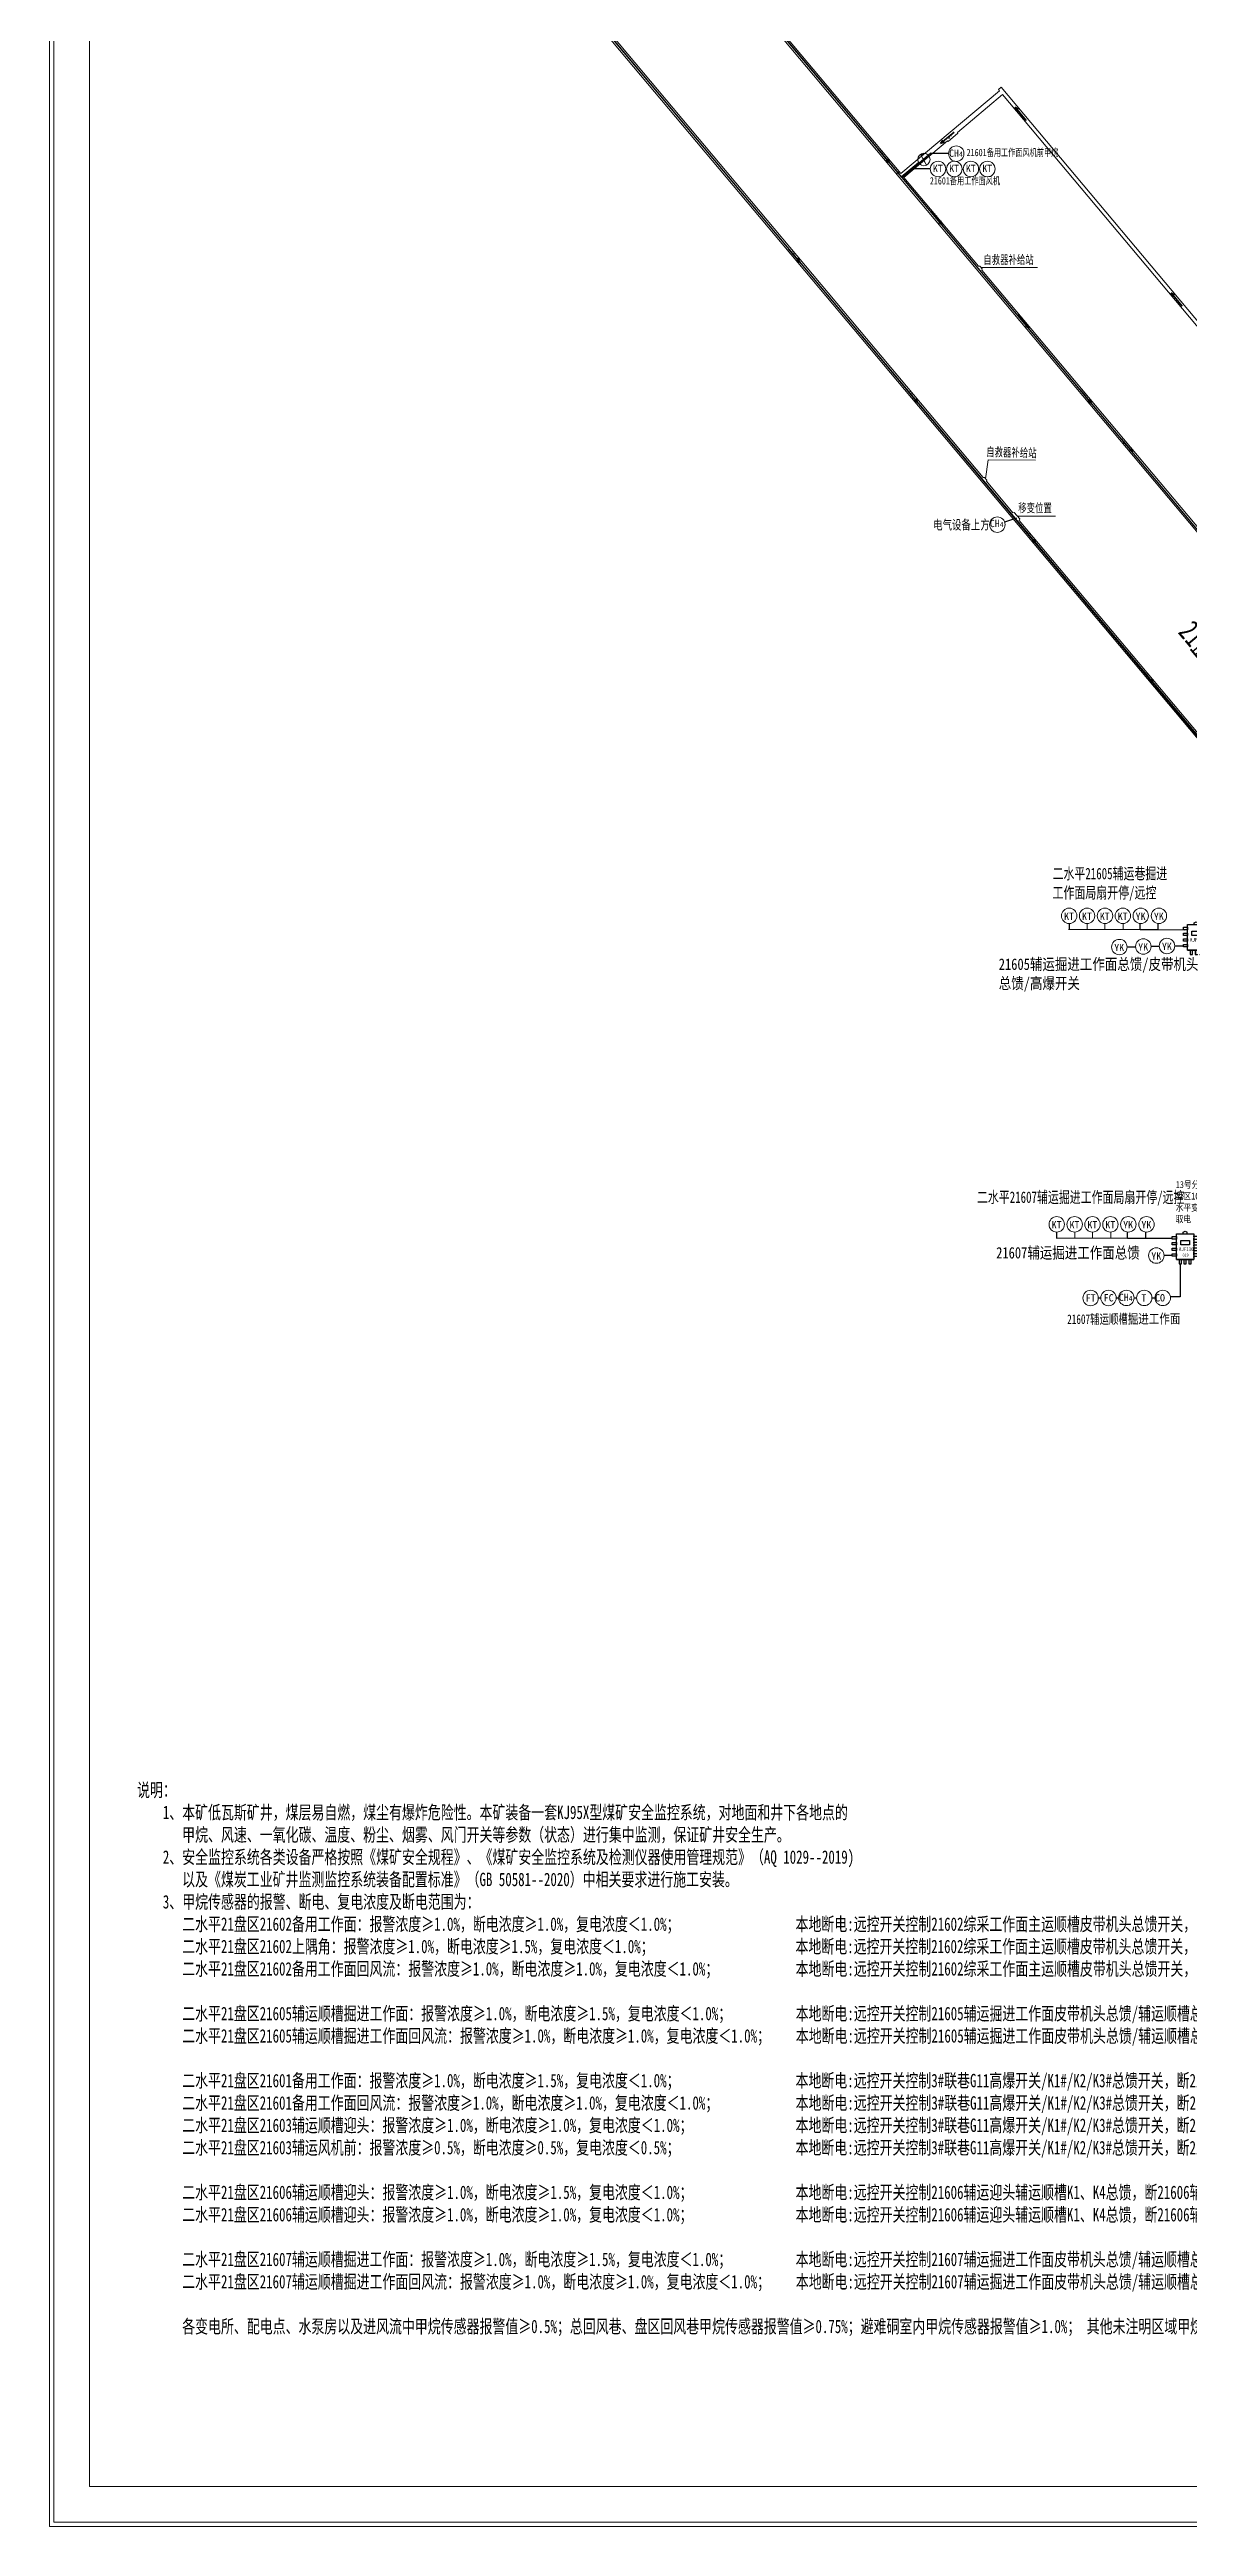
# Model space of a CAD drawing. Header units: millimetres. Extents: x 2501 to 6983, y 1724 to 12691.
# Drawn here: x 2501 to 4093, y 1724 to 5186 of the extents above; entities that cross this region are included whole.
import ezdxf

# ---------------------------------------------------------------- set-up
doc = ezdxf.new("R2010")
doc.units = ezdxf.units.MM
doc.linetypes.add('CEN1', pattern=[20, 17, -1, 1, -1])
for name, color, linetype in [('4、10月', 131, 'Continuous'), ('6号煤底板等高线', 7, 'Continuous'), ('PUB_TEXT', 7, 'Continuous'), ('已掘巷道', 1, 'CEN1'), ('注记', 7, 'Continuous'), ('通风系统', 7, 'Continuous'), ('风流', 7, 'Continuous')]:
    doc.layers.add(name, color=color, linetype=linetype)
doc.layers.add('井下工业网光缆', color=5, linetype='Continuous', lineweight=30)
doc.styles.get("Standard").update_dxf_attribs({"font": 'arial.ttf'})
doc.styles.add('仿宋', font='', dxfattribs={"width": 0.707})
doc.styles.add('新宋体', font='', dxfattribs={"width": 0.8})
doc.styles.add('标准', font='', dxfattribs={"width": 0.667})
doc.styles.add('样三', font='simfang.ttf', dxfattribs={"width": 0.7})
doc.styles.get('仿宋').set_extended_font_data('FangSong_GB2312')
doc.styles.get('新宋体').set_extended_font_data('NSimSun')
doc.styles.get('标准').set_extended_font_data('SimSun')
doc.linetypes.add('442', pattern='A,5,[175,AAA.SHX,S=1,R=90,X=0,Y=0],5', length=10)

# ---------------------------------------------------------------- blocks, each defined once
blk = doc.blocks.new('A$C16496DF1')
at = {"layer": '风流', "color": 1, "lineweight": 35}
for p, q in [((15.2, 0), (0, 19.1)), ((0, 19.1), (2.3, 13.7)), ((4.7, 15.7), (0, 19.1))]:
    blk.add_line(p, q, dxfattribs=at)
at = {"layer": '通风系统', "color": 1, "lineweight": 30, "insert": (12.7, 5, 3.1), "char_height": 6.075, "width": 34.878, "attachment_point": 1, "rotation": 213.2578}
blk.add_mtext('{\\fSimSun|b0|i0|c134|p2;S}', dxfattribs=at)
blk = doc.blocks.new('12')
at = {"color": 6, "lineweight": 20}
for p, q in [((420117.5, 4240422.1, 12273.3), (419797.4, 4240803.3, 12273.3)), ((420141.6, 4240442.3, 7364.2), (420117.5, 4240422.1, 12273.3))]:
    blk.add_line(p, q, dxfattribs=at)
at = {"color": 0, "lineweight": 20, "ltscale": 5}
for p, q in [((419798.1, 4240806.3, 7363.2), (420116.8, 4240426.7, 7363.2)), ((419797.2, 4240799.7, 7363.2), (421157.1, 4239179.9, 7363.2)), ((419653.9, 4240682.6, 7363.2), (420993.7, 4239086.9, 7363.2)), ((419664.9, 4240677.4, 7363.2), (420232, 4240001.9, 7363.2)), ((420253.3, 4240544.1, 7363.2), (420254.7, 4240542.5, 7363.2)), ((420257.2, 4240547.3, 7363.2), (420764.1, 4239943.6, 7363.2)), ((420259.2, 4240537.1, 7363.2), (421319.7, 4239274, 7363.2)), ((420182.2, 4240472.5, 7363.2), (420182.9, 4240471.7, 7363.2)), ((420196, 4240484.1, 7363.2), (420196.6, 4240483.3, 7363.2)), ((420121.3, 4240421.4, 7363.2), (420225.7, 4240297.1, 7363.2)), ((420225.7, 4240297.1, 7363.2), (420227.5, 4240297.3, 7363.2)), ((420230.2, 4240291.8, 7363.2), (420538.2, 4239924.9, 7363.2)), ((420232, 4240001.9, 7363.2), (420233.7, 4240002.1, 7363.2)), ((420236.5, 4239996.6, 7363.2), (420273.4, 4239952.6, 7363.2)), ((420282.3, 4239941.9, 7363.2), (420842.8, 4239274.4, 7363.2))]:
    blk.add_line(p, q, dxfattribs=at)
at = {"color": 6, "lineweight": 20, "ltscale": 0.5}
blk.add_line((421022.4, 4239057.7, 9818.2), (419660, 4240678.9, 3110), dxfattribs=at)
at = {"color": 1, "linetype": 'ByBlock', "lineweight": 20, "ltscale": 0.005}
blk.add_line((420278.3, 4239939, 7363.2), (420278.3, 4239939, 7363.2), dxfattribs=at)
at = {"color": 0, "linetype": 'ByBlock', "lineweight": 20, "ltscale": 0.005}
blk.add_line((420279.9, 4239947.9, 12273.3), (420333, 4239947.9, 12273.3), dxfattribs=at)
at = {"color": 0, "lineweight": 20, "ltscale": 5, "elevation": 7363.2}
for points in [[(420254.7, 4240542.5), (420116.8, 4240426.7)], [(420259.2, 4240537.1), (420196, 4240484.1)], [(420257.2, 4240547.3), (420253.3, 4240544.1)], [(420182.2, 4240472.5), (420121.3, 4240421.4)], [(420196.6, 4240483.3), (420182.9, 4240471.7)], [(420230.2, 4240291.8), (420230.7, 4240293.5), (420227.5, 4240297.3)], [(420236.5, 4239996.6), (420237, 4239998.3), (420233.7, 4240002.1)]]:
    blk.add_lwpolyline(points, dxfattribs=at)
at = {"color": 6, "lineweight": 20, "ltscale": 0.5}
blk.add_circle((420149.2, 4240446.4, 7364.2), 8.66, dxfattribs=at)
at = {"layer": '6号煤底板等高线', "lineweight": 20}
blk.add_line((420229.1, 4240295.4, 7363.2), (420307.8, 4240295.4, 7363.2), dxfattribs=at)
at = {"layer": '已掘巷道', "color": 0, "linetype": 'ByBlock', "lineweight": 20, "ltscale": 5}
for p, q in [((420238.8, 4240026.4, 8623.1), (420235.4, 4240000.1, 7359.1)), ((420305.2, 4240026.3, 8623.1), (420238.8, 4240026.4, 8623.1)), ((420273.4, 4239952.6, 12273.3), (420275.5, 4239953.1, 12273.3)), ((420275.5, 4239953.1, 12273.3), (420283.2, 4239944, 12273.3)), ((420283.2, 4239944, 12273.3), (420282.3, 4239941.9, 12273.3))]:
    blk.add_line(p, q, dxfattribs=at)
at = {"lineweight": 20}
for p, rotation in [((420277.1, 4240500.5, 9818.2), 1.214209987047222), ((420100.3, 4240461.1, 12273.3), 181.2142099870467), ((420191.6, 4240469.2, 9818.2), 91.21420993659896), ((420174.4, 4240374.2, 9818.2), 181.2142099870472), ((419975.1, 4240322, -2789.4), 181.2142099870467), ((420495.2, 4240241.1, 9818.2), 1.214209987047222), ((420295.4, 4240229.6, 9818.2), 181.2142099870472), ((420139.9, 4240125.8, -688.1), 181.2142099870467), ((420382.8, 4240124.7, 11556.4), 181.2142099870472), ((420304.7, 4239929.7, 1413.2), 181.2142099870467), ((420304.7, 4239929.7, 1413.2), 181.2142099870467), ((420469.5, 4239733.5, 3514.4), 181.2142099870467)]:
    blk.add_blockref('A$C16496DF1', p, dxfattribs=dict(at, rotation=rotation))
at = {"color": 0, "lineweight": 20, "ltscale": 5, "style": '样三', "width": 0.7}
blk.add_text('自救器补给站', height=12, rotation=358.6277, dxfattribs=at).set_placement((420236.1, 4240031.8, 6466.3))
at = {"color": 6, "lineweight": 20, "ltscale": 0.5, "insert": (420142.8, 4240452.1, 7364.2), "char_height": 15.9, "attachment_point": 1, "rotation": 29.0138, "style": '标准'}
blk.add_mtext_dynamic_manual_height_columns('F', width=557.665, gutter_width=79.5, heights=[15.9], dxfattribs=at)
at = {"layer": 'PUB_TEXT', "lineweight": 20, "style": '样三', "width": 0.7}
for s, height, rotation, p in [('自救器补给站', 12, 0.0493, (420232.2, 4240300.3, 296.3)), ('21盘区', 30, 310.0169, (420503.5, 4239785.1, 5206.4))]:
    blk.add_text(s, height=height, rotation=rotation, dxfattribs=at).set_placement(p)
at = {"layer": 'PUB_TEXT', "color": 0, "lineweight": 20, "insert": (420281, 4239965.3, 12273.3), "char_height": 12, "attachment_point": 1, "rotation": 359.9573, "style": '样三'}
blk.add_mtext_dynamic_manual_height_columns('{\\fFangSong|b1|i0|c134|p49;移变位置}', width=56.998, gutter_width=1, heights=[0], dxfattribs=at)
blk = doc.blocks.new('安全监控分站')
at = {"layer": '4、10月', "color": 1}
blk.add_lwpolyline([(402267.1, 4250591.9), (402279.1, 4250591.9), (402279.1, 4250585.9), (402267.1, 4250585.9)], close=True, dxfattribs=at)
at = {"layer": '井下工业网光缆', "color": 4, "lineweight": 30}
for p, q in [((402270.1, 4250603.6), (402273.1, 4250604.8)), ((402270.1, 4250601.2), (402270.1, 4250603.6)), ((402273.1, 4250604.8), (402276.1, 4250603.6)), ((402276.1, 4250601.2), (402276.1, 4250603.6)), ((402261.1, 4250565.2), (402285.1, 4250565.2))]:
    blk.add_line(p, q, dxfattribs=at)
for points in [[(402261.1, 4250601.2), (402285.1, 4250601.2), (402285.1, 4250565.2), (402261.1, 4250565.2)], [(402255.1, 4250593.9), (402255.1, 4250597.2), (402261.1, 4250597.2), (402261.1, 4250593.9)], [(402255.1, 4250585.9), (402255.1, 4250589.2), (402261.1, 4250589.2), (402261.1, 4250585.9)], [(402255.1, 4250577.9), (402255.1, 4250581.2), (402261.1, 4250581.2), (402261.1, 4250577.9)], [(402255.1, 4250569.9), (402255.1, 4250573.2), (402261.1, 4250573.2), (402261.1, 4250569.9)], [(402291.1, 4250593.9), (402291.1, 4250597.2), (402285.1, 4250597.2), (402285.1, 4250593.9)], [(402291.1, 4250585.9), (402291.1, 4250589.2), (402285.1, 4250589.2), (402285.1, 4250585.9)], [(402291.1, 4250577.9), (402291.1, 4250581.2), (402285.1, 4250581.2), (402285.1, 4250577.9)], [(402291.1, 4250569.9), (402291.1, 4250573.2), (402285.1, 4250573.2), (402285.1, 4250569.9)], [(402267.8, 4250565.2), (402264.5, 4250565.2), (402264.5, 4250559.2), (402267.8, 4250559.2)], [(402274.7, 4250565.2), (402271.4, 4250565.2), (402271.4, 4250559.2), (402274.7, 4250559.2)], [(402281.5, 4250565.2), (402278.2, 4250565.2), (402278.2, 4250559.2), (402281.5, 4250559.2)]]:
    blk.add_lwpolyline(points, close=True, dxfattribs=at)
for p in [(402285.1, 4250597.9), (402285.1, 4250597.2), (402285.1, 4250594.6), (402285.1, 4250593.2), (402285.1, 4250591.3), (402285.1, 4250589.2), (402285.1, 4250588.1), (402285.1, 4250588), (402285.1, 4250585.2), (402285.1, 4250584.8), (402285.1, 4250581.5), (402285.1, 4250581.2), (402285.1, 4250578.3), (402285.1, 4250577.2), (402285.1, 4250575), (402285.1, 4250574.8), (402285.1, 4250573.2), (402285.1, 4250571.7), (402285.1, 4250569.2), (402285.1, 4250568.4), (402264.5, 4250565.2), (402268, 4250565.2), (402271.4, 4250565.2), (402274.8, 4250565.2), (402278.2, 4250565.2), (402281.7, 4250565.2)]:
    blk.add_point(p, dxfattribs=at)
at = {"layer": '井下工业网光缆', "color": 4, "lineweight": 30, "style": '新宋体', "width": 0.8}
blk.add_text('KJF130', height=5.22, dxfattribs=at).set_placement((402264.4, 4250577.2))

msp = doc.modelspace()

# ---------------------------------------------------------------- linework, layer by layer
at = {"lineweight": 20}
for p, q in [((2557, 1780.1, -779), (2557, 6930.7, -779)), ((3951.6, 3956.3, -3234.1), (3951.6, 3964.7, -3234.1)), ((3976.5, 3956.4, -3234.1), (3976.5, 3964.6, -3234.1)), ((4002, 3956.3, -3234.1), (4002, 3964.7, -3234.1)), ((3934.2, 3525), (3934.2, 3533.4)), ((3959.1, 3525.1), (3959.1, 3533.3)), ((3984.5, 3525), (3984.5, 3533.4))]:
    msp.add_line(p, q, dxfattribs=at)
for p, q in [((3692.8, 5007.5), (3394.8, 5363.2)), ((4379.6, 3900, -3234.1), (3235.6, 5264.7, -8143.2)), ((3692.8, 5007.5), (3733.2, 5041.8, 4130.1)), ((3707.7, 5020.3, 4130.1), (3732.1, 5020.3, 4130.1)), ((3733.2, 5041.7, 4130.1), (3757.7, 5041.7, 4130.1)), ((4720.7, 3781.1, -3234.1), (3692.8, 5007.5)), ((3753.8, 5019.3), (3755.1, 5019.3)), ((3776.6, 5019.3), (3778.4, 5019.3)), ((3799.9, 5019.3), (3801.3, 5019.3)), ((3836.7, 4526.2), (3853.1, 4531.7)), ((3926.3, 3964.7, -3234.1), (3926.3, 3956.3, -3234.1)), ((4025.5, 3956.3, -3234.1), (4025.5, 3964.8, -3234.1)), ((4025.5, 3956.3, -3234.1), (4050.9, 3956.3, -3234.1)), ((4050.9, 3956.3, -3234.1), (4050.9, 3964.8, -3234.1)), ((4050.9, 3956.3, -3234.1), (4087.4, 3956.1, -3234.1)), ((4007.7, 3932.2, -3234.1), (4019.2, 3932.2, -3234.1)), ((4041.2, 3933, -3234.1), (4052.7, 3933, -3234.1)), ((4074.3, 3933.6, -3234.1), (4085.8, 3933.6, -3234.1)), ((3908.9, 3533.3), (3908.9, 3525)), ((4008.1, 3525), (4008.1, 3533.5)), ((4033.5, 3525), (4033.5, 3533.5)), ((4008.1, 3525), (4033.5, 3525)), ((4033.5, 3525), (4070, 3524.8)), ((4059.4, 3501), (4070.9, 3501)), ((4081.5, 3488.4), (4081.5, 3443)), ((3967, 3441.3, -353.6), (3970.6, 3441.3, -469.6)), ((3992, 3441.3, -1150.8), (3995.6, 3441.3, -1266.7)), ((4017.1, 3441.4, -1952.9), (4020.6, 3441.4, -2063.8)), ((4042.1, 3441.4, -2750), (4046.6, 3441.4, -2891)), ((4081.5, 3443), (4067.9, 3443))]:
    msp.add_line(p, q)
at = {"color": 1}
msp.add_line((3684.7, 5012.8, -3234.1), (3688.8, 5015.8, -3234.1), dxfattribs=at)
at = {"linetype": '442', "lineweight": 20}
for p, q in [((3925.5, 3956.3, -3234.1), (4025.5, 3956.3, -3234.1)), ((3908.1, 3525), (4008.1, 3525))]:
    msp.add_line(p, q, dxfattribs=at)
at = {"color": 0, "linetype": 'ByBlock', "lineweight": 20}
msp.add_line((6891.7, 1780.1, -779), (2557, 1780.1, -779), dxfattribs=at)
at = {"color": 0, "linetype": 'ByBlock', "lineweight": 20, "elevation": -779}
for points in [[(2501, 6998.2), (6947.7, 6998.2), (6947.7, 1724.1), (2501, 1724.1)], [(2507, 6992.2), (6941.7, 6992.2), (6941.7, 1730.1), (2507, 1730.1)]]:
    msp.add_lwpolyline(points, close=True, dxfattribs=at)
at = {"color": 7, "lineweight": 20}
for centre in [(3743.1, 5019.4, -3234.1), (3765.9, 5019.4, -3234.1), (3768.6, 5040.9, -3234.1), (3789.1, 5019.4, -3234.1), (3812.1, 5019.4, -3234.1), (3826, 4522.3, -3234.1), (3926.5, 3975.5, -3234.1), (3951.5, 3975.5, -3234.1), (3976.5, 3975.5, -3234.1), (4001.5, 3975.5, -3234.1), (4026.5, 3975.5, -3234.1), (4051.9, 3975.5, -3234.1), (3996.6, 3931.8, -3234.1), (4030.1, 3932.6, -3234.1), (4063.2, 3933.3, -3234.1), (3909.1, 3544.2), (3934.1, 3544.2), (3959.1, 3544.2), (3984.1, 3544.2), (4009.1, 3544.2), (4034.5, 3544.2), (4048.3, 3500.6), (3956.4, 3441.2, -3234.1), (3981.4, 3441.3, -3234.1), (4006.4, 3441.4, -3234.1), (4031.4, 3441.4, -3234.1), (4057.3, 3441.4, -3234.1)]:
    msp.add_circle(centre, 10.8, dxfattribs=at)
at = {"layer": '风流', "color": 1, "lineweight": 20}
for p, q in [((3999.7, 4642.2, -3234.1), (4015.5, 4623.5, -3234.1)), ((4010.7, 4626.8, -3234.1), (4015.5, 4623.5, -3234.1)), ((4015.5, 4623.5, -3234.1), (4013.1, 4628.8, -3234.1))]:
    msp.add_line(p, q, dxfattribs=at)

# ---------------------------------------------------------------- block references
at = {"lineweight": 20}
msp.add_blockref('12', (-416425.8, -4235413.7, -3234.1), dxfattribs=at)
at = {"color": 6, "lineweight": 20}
for p in [(-398169, -4246637.8, -3234.1), (-398184.5, -4247070.2, -3234.1)]:
    msp.add_blockref('安全监控分站', p, dxfattribs=at)

# ---------------------------------------------------------------- texts
at = {"color": 3, "lineweight": 20, "char_height": 10.2, "width": 16.776, "attachment_point": 9, "rotation": 0.1697}
for s, insert in [('{\\fSimSun|b0|i0|c134|p2;KT}', (3749.8, 5015.1, -3233.5)), ('{\\fSimSun|b0|i0|c134|p2;KT}', (3772.6, 5015.1, -3233.5)), ('{\\fSimSun|b0|i0|c134|p2;CH\\H0.7059x;4}', (3778, 5036.3, -3233.5)), ('{\\fSimSun|b0|i0|c134|p2;KT}', (3795.9, 5015.1, -3233.5)), ('{\\fSimSun|b0|i0|c134|p2;KT}', (3818.8, 5015.1, -3233.5)), ('{\\fSimSun|b0|i0|c134|p2;CH\\H0.7059x;4}', (3835, 4518.7, -3233.5)), ('{\\fSimSun|b0|i0|c134|p2;FT}', (3963.6, 3436.3, -3233.5)), ('{\\fSimSun|b0|i0|c134|p2;FC}', (3988.6, 3436.3, -3233.5)), ('{\\fSimSun|b0|i0|c134|p2;CH\\H0.7059x;4}', (4015.3, 3436.9, -3233.5)), ('{\\fSimSun|b0|i0|c134|p2;T}', (4034.4, 3436.3, -3233.5)), ('{\\fSimSun|b0|i0|c134|p2;CO}', (4060.4, 3436.3, -3233.5))]:
    msp.add_mtext(s, dxfattribs=dict(at, insert=insert))
at = {"color": 3, "lineweight": 20, "char_height": 10.2, "width": 16.776, "attachment_point": 3}
for s, insert in [('{\\fSimSun|b0|i0|c134|p2;KT}', (3933.2, 3980, -3233.5)), ('{\\fSimSun|b0|i0|c134|p2;KT}', (3958.2, 3980, -3233.5)), ('{\\fSimSun|b0|i0|c134|p2;KT}', (3983.2, 3980, -3233.5)), ('{\\fSimSun|b0|i0|c134|p2;KT}', (4008.2, 3980, -3233.5)), ('{\\fSimSun|b0|i0|c134|p2;YK}', (4033.2, 3980, -3233.5)), ('{\\fSimSun|b0|i0|c134|p2;YK}', (4058.7, 3980, -3233.5)), ('{\\fSimSun|b0|i0|c134|p2;YK}', (4003.3, 3936.3, -3233.5)), ('{\\fSimSun|b0|i0|c134|p2;YK}', (4036.8, 3937.2, -3233.5)), ('{\\fSimSun|b0|i0|c134|p2;YK}', (4070, 3937.8, -3233.5)), ('{\\fSimSun|b0|i0|c134|p2;KT}', (3915.8, 3548.7, 0.6)), ('{\\fSimSun|b0|i0|c134|p2;KT}', (3940.8, 3548.7, 0.6)), ('{\\fSimSun|b0|i0|c134|p2;KT}', (3965.8, 3548.7, 0.6)), ('{\\fSimSun|b0|i0|c134|p2;KT}', (3990.8, 3548.7, 0.6)), ('{\\fSimSun|b0|i0|c134|p2;YK}', (4015.8, 3548.7, 0.6)), ('{\\fSimSun|b0|i0|c134|p2;YK}', (4041.3, 3548.7, 0.6)), ('{\\fSimSun|b0|i0|c134|p2;YK}', (4055.1, 3505.1, 0.6))]:
    msp.add_mtext(s, dxfattribs=dict(at, insert=insert))
at = {"layer": '井下工业网光缆', "color": 1, "lineweight": 20, "style": '新宋体', "width": 0.8}
msp.add_text('019', height=4.35, dxfattribs=at).set_placement((4084.9, 3499.1, -3234.1))
at = {"layer": '井下工业网光缆', "color": 6, "lineweight": 20, "attachment_point": 1, "style": '新宋体'}
for s, insert, char_height, width in [('{\\W0.7;\\C7;       21601备用工作面风机前甲烷}', (3743.9, 5047.6, -3234.1), 10.224, 179.36), ('{\\W0.7;\\C7;       21601备用工作面风机}', (3692.5, 5008, -3234.1), 10.224, 179.36), ('{\\W0.7;\\C7;二水平21605辅运巷掘进\\P工作面局扇开停/远控}', (3903.2, 4042.6, -3234.1), 16, 280.677), ('{\\C0;21605辅运掘进工作面总馈/皮带机头总馈/高爆开关}', (3828, 3915.9, -13054.2), 16, 280.677), ('{\\C1;13号分站(二水平21盘区10联巷)，在二水平变电所专用综保取电 }', (4075.4, 3604.6, -3234.1), 9.628, 98.105), ('{\\W0.7;\\C7;二水平21607辅运掘进工作面局扇开停/远控}', (3797.5, 3590.2), 16, 280.677), ('{\\C0;21607辅运掘进工作面总馈}', (3824.4, 3512.5, -9820.1), 16, 280.677)]:
    msp.add_mtext(s, dxfattribs=dict(at, insert=insert, char_height=char_height, width=width))
at = {"layer": '井下工业网光缆', "color": 6, "lineweight": 20, "char_height": 13.451, "width": 235.969, "attachment_point": 7, "rotation": 0.3395, "style": '新宋体'}
for s, insert in [('{\\W0.7;\\C7;电气设备上方}', (3736.3, 4513.7, -3202)), ('{\\W0.7;\\C7;21607辅运顺槽\\W0.8;\\C0;掘进工作面}', (3923.7, 3403.3, -3202))]:
    msp.add_mtext(s, dxfattribs=dict(at, insert=insert))
at = {"layer": '注记', "color": 0, "lineweight": 20, "insert": (2623.3, 2762.9, -3234.1), "char_height": 18.7404, "width": 2321.483, "attachment_point": 1, "style": '仿宋'}
msp.add_mtext('{\\fFangSong|b0|i0|c134|p49;\\C7;说明：\\P    1、本矿低瓦斯矿井，煤层易自燃，煤尘有爆炸危险性。本矿装备一套KJ95X型煤矿安全监控系统，对地面和井下各地点的\\P       甲烷、风速、一氧化碳、温度、粉尘、烟雾、风门开关等参数（状态）进行集中监测，保证矿井安全生产。\\P    2、安全监控系统各类设备严格按照《煤矿安全规程》、《煤矿安全监控系统及检测仪器使用管理规范》（AQ 1029--2019)\\P       以及《煤炭工业矿井监测监控系统装备配置标准》（GB 50581--2020）中相关要求进行施工安装。\\P    3、甲烷传感器的报警、断电、复电浓度及断电范围为：\\P       二水平21盘区21602备用工作面：报警浓度≥1.0%，断电浓度≥1.0%，复电浓度＜1.0%；                  本地断电:远控开关控制21602综采工作面主运顺槽皮带机头总馈开关，断21602备用工作面及回风巷道内全部非本质安全型电气设备。\\P       二水平21盘区21602上隅角：报警浓度≥1.0%，断电浓度≥1.5%，复电浓度＜1.0%；                      本地断电:远控开关控制21602综采工作面主运顺槽皮带机头总馈开关，断21602备用工作面及回风巷道内全部非本质安全型电气设备。\\P       二水平21盘区21602备用工作面回风流：报警浓度≥1.0%，断电浓度≥1.0%，复电浓度＜1.0%；            本地断电:远控开关控制21602综采工作面主运顺槽皮带机头总馈开关，断21602备用工作面及回风巷道内全部非本质安全型电气设备。\\P\\fFangSong|b0|i0|c0|p49; \\fFangSong|b0|i0|c134|p49;      \\P       二水平21盘区21605辅运顺槽掘进工作面：报警浓度≥1.0%，断电浓度≥1.5%，复电浓度＜1.0%；          本地断电:远控开关控制21605辅运掘进工作面皮带机头总馈/辅运顺槽总馈，断21605辅运顺槽掘进工作面及回风巷道内全部非本质安全型电气设备。\\P       二水平21盘区21605辅运顺槽掘进工作面回风流：报警浓度≥1.0%，断电浓度≥1.0%，复电浓度＜1.0%；    本地断电:远控开关控制21605辅运掘进工作面皮带机头总馈/辅运顺槽总馈，断21605辅运顺槽掘进工作面及回风巷道内全部非本质安全型电气设备。\\P       \\P       二水平21盘区21601备用工作面：报警浓度≥1.0%，断电浓度≥1.5%，复电浓度＜1.0%；                  本地断电:远控开关控制3#联巷G11高爆开关/K1#/K2/K3#总馈开关，断21601备用工作面及回风巷道内全部非本质安全型电气设备。\\P       二水平21盘区21601备用工作面回风流：报警浓度≥1.0%，断电浓度≥1.0%，复电浓度＜1.0%；            本地断电:远控开关控制3#联巷G11高爆开关/K1#/K2/K3#总馈开关，断21601备用工作面及回风巷道内全部非本质安全型电气设备。\\P       二水平21盘区21603辅运顺槽迎头：报警浓度≥1.0%，断电浓度≥1.0%，复电浓度＜1.0%；                本地断电:远控开关控制3#联巷G11高爆开关/K1#/K2/K3#总馈开关，断21601备用工作面及回风巷道内全部非本质安全型电气设备。\\P       二水平21盘区21603辅运风机前：报警浓度≥0.5%，断电浓度≥0.5%，复电浓度＜0.5%；                  本地断电:远控开关控制3#联巷G11高爆开关/K1#/K2/K3#总馈开关，断21601备用工作面及回风巷道内全部非本质安全型电气设备。\\P\\P       二水平21盘区21606辅运顺槽迎头：报警浓度≥1.0%，断电浓度≥1.5%，复电浓度＜1.0%；                本地断电:远控开关控制21606辅运迎头辅运顺槽K1、K4总馈，断21606辅运顺槽迎头巷道内全部非本质安全型电气设备。\\P       二水平21盘区21606辅运顺槽迎头：报警浓度≥1.0%，断电浓度≥1.0%，复电浓度＜1.0%；                本地断电:远控开关控制21606辅运迎头辅运顺槽K1、K4总馈，断21606辅运顺槽迎头巷道内全部非本质安全型电气设备。\\P       \\P       二水平21盘区21607辅运顺槽掘进工作面：报警浓度≥1.0%，断电浓度≥1.5%，复电浓度＜1.0%；          本地断电:远控开关控制21607辅运掘进工作面皮带机头总馈/辅运顺槽总馈，断21607辅运顺槽掘进工作面及回风巷道内全部非本质安全型电气设备。\\P       二水平21盘区21607辅运顺槽掘进工作面回风流：报警浓度≥1.0%，断电浓度≥1.0%，复电浓度＜1.0%；    本地断电:远控开关控制21607辅运掘进工作面皮带机头总馈/辅运顺槽总馈，断21607辅运顺槽掘进工作面及回风巷道内全部非本质安全型电气设备。\\P       \\P       各变电所、配电点、水泵房以及进风流中甲烷传感器报警值≥0.5%；总回风巷、盘区回风巷甲烷传感器报警值≥0.75%；避难硐室内甲烷传感器报警值≥1.0%； 其他未注明区域甲烷传感器报警值≥1.0%。}', dxfattribs=at)
at = {"layer": '通风系统', "color": 1, "lineweight": 20, "insert": (4007.8, 4634.2, -3231), "char_height": 6.075, "width": 34.878, "attachment_point": 1, "rotation": 213.2578}
msp.add_mtext('{\\fSimSun|b0|i0|c134|p2;S}', dxfattribs=at)

doc.saveas('drawing.dxf')
